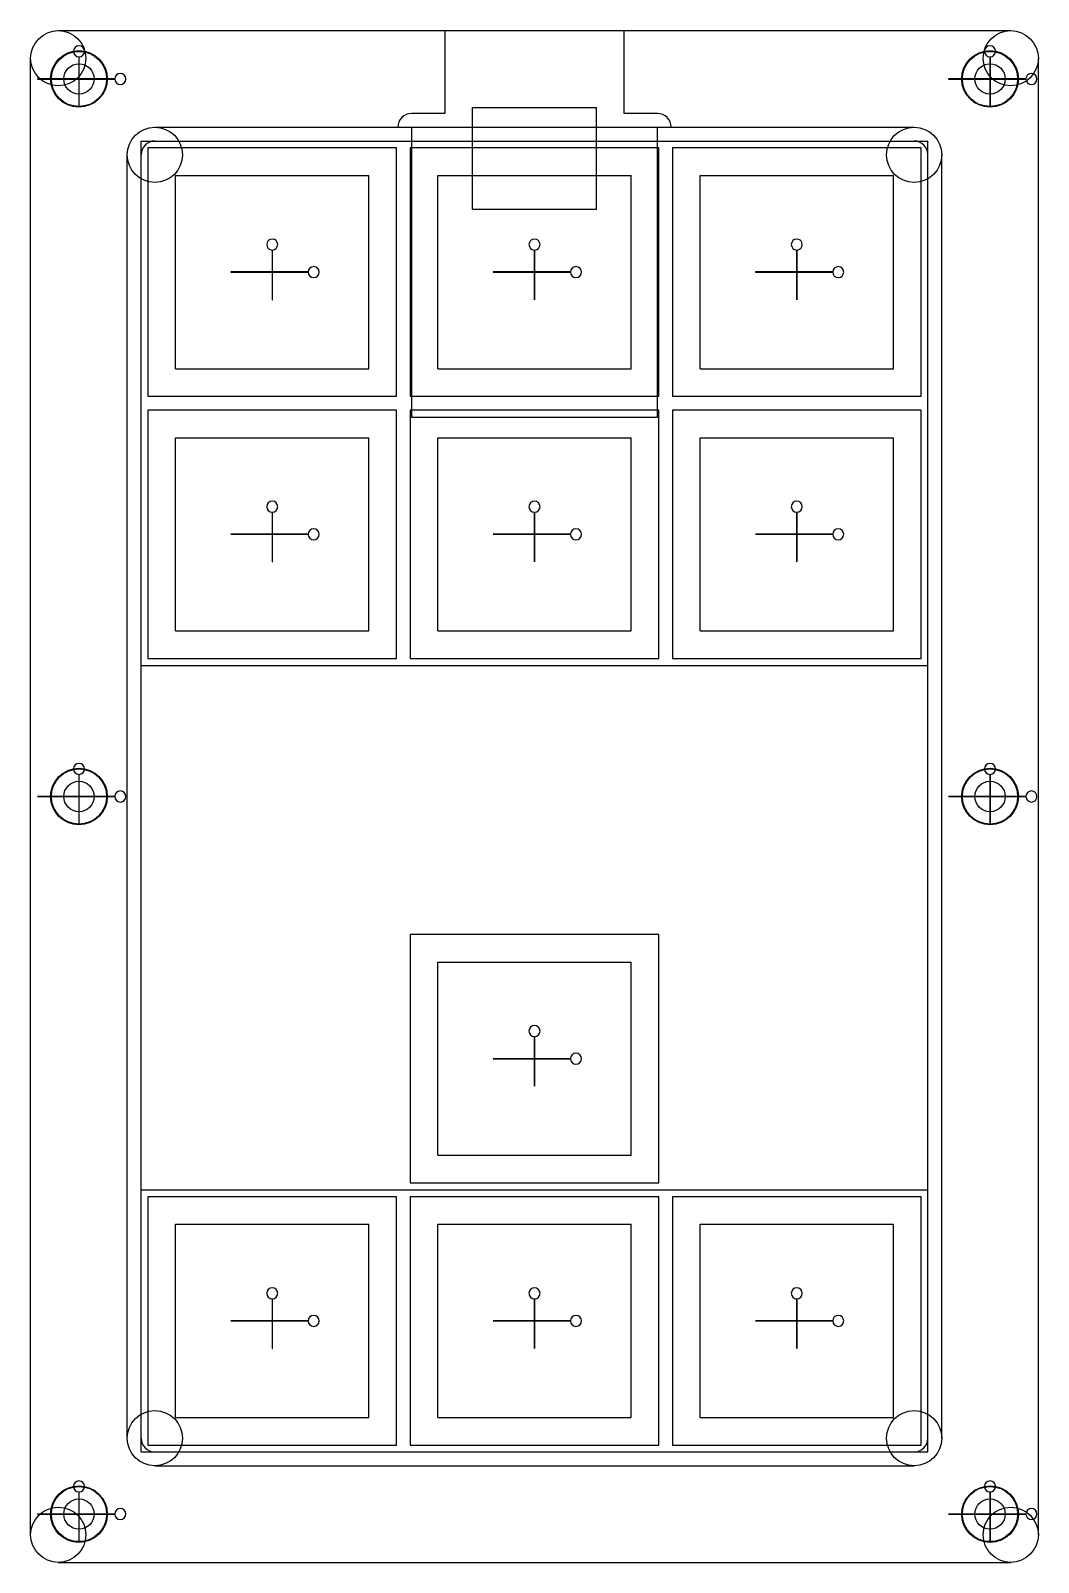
# Model space of a CAD drawing. Header units: millimetres. Extents: x 42 to 116, y -142 to -32.
import ezdxf

# ---------------------------------------------------------------- set-up
doc = ezdxf.new("R2010")
doc.units = ezdxf.units.MM

msp = doc.modelspace()

# ---------------------------------------------------------------- linework, layer by layer
for p, q in [((44.5, -31.5), (113.5, -31.5)), ((72.5, -31.5), (72.5, -37.5)), ((85.5, -37.5), (85.5, -31.5)), ((42.5, -140.5), (42.5, -33.5)), ((45.99, -33.4), (45.99, -34.99)), ((46.01, -34.99), (46.01, -33.4)), ((112, -34.99), (112, -33.4)), ((112, -33.4), (112, -34.99)), ((115.5, -140.5), (115.5, -33.5)), ((45.99, -34.99), (43, -34.99)), ((43, -34.99), (43, -35.01)), ((43, -35.01), (45.99, -35.01)), ((45.99, -35.01), (45.99, -37)), ((48.6, -34.99), (46.01, -34.99)), ((46.01, -35.01), (48.6, -35.01)), ((46.01, -37), (46.01, -35.01)), ((112, -34.99), (109, -34.99)), ((109, -34.99), (109, -35.01)), ((109, -35.01), (112, -35.01)), ((114.6, -34.99), (112, -34.99)), ((112, -35.01), (114.6, -35.01)), ((112, -37), (112, -35.01)), ((112, -35.01), (112, -37)), ((45.99, -37), (46.01, -37)), ((72.5, -37.5), (70.1, -37.5)), ((74.5, -37.08), (83.5, -37.08)), ((74.5, -44.43), (74.5, -37.08)), ((83.5, -44.43), (83.5, -37.08)), ((87.9, -37.5), (85.5, -37.5)), ((112, -37), (112, -37)), ((51.5, -38.5), (106.5, -38.5)), ((70.1, -38.5), (70.1, -59.5)), ((87.9, -59.5), (87.9, -38.5)), ((50.5, -134.5), (50.5, -39.5)), ((50.5, -39.5), (107.5, -39.5)), ((107.5, -134.5), (107.5, -39.5)), ((49.5, -133.5), (49.5, -40.5)), ((69, -40), (51, -40)), ((51, -40), (51, -58)), ((69, -58), (69, -40)), ((88, -40), (70, -40)), ((70, -40), (70, -58)), ((88, -58), (88, -40)), ((107, -40), (89, -40)), ((89, -40), (89, -58)), ((107, -58), (107, -40)), ((108.5, -133.5), (108.5, -40.5)), ((53, -42), (67, -42)), ((53, -56), (53, -42)), ((67, -56), (67, -42)), ((72, -42), (86, -42)), ((72, -56), (72, -42)), ((86, -56), (86, -42)), ((91, -42), (105, -42)), ((91, -56), (91, -42)), ((105, -56), (105, -42)), ((74.5, -44.43), (83.5, -44.43)), ((59.99, -47.4), (59.99, -48.99)), ((60.01, -48.99), (60.01, -47.4)), ((79, -48.99), (79, -47.4)), ((79, -47.4), (79, -48.99)), ((98, -48.99), (98, -47.4)), ((98, -47.4), (98, -48.99)), ((59.99, -48.99), (57, -48.99)), ((57, -48.99), (57, -49.01)), ((57, -49.01), (59.99, -49.01)), ((59.99, -49.01), (59.99, -51)), ((62.6, -48.99), (60.01, -48.99)), ((60.01, -49.01), (62.6, -49.01)), ((60.01, -51), (60.01, -49.01)), ((79, -48.99), (76, -48.99)), ((76, -48.99), (76, -49.01)), ((76, -49.01), (79, -49.01)), ((81.6, -48.99), (79, -48.99)), ((79, -49.01), (81.6, -49.01)), ((79, -51), (79, -49.01)), ((79, -49.01), (79, -51)), ((98, -48.99), (95, -48.99)), ((95, -48.99), (95, -49.01)), ((95, -49.01), (98, -49.01)), ((100.6, -48.99), (98, -48.99)), ((98, -49.01), (100.6, -49.01)), ((98, -51), (98, -49.01)), ((98, -49.01), (98, -51)), ((59.99, -51), (60.01, -51)), ((79, -51), (79, -51)), ((98, -51), (98, -51)), ((53, -56), (67, -56)), ((72, -56), (86, -56)), ((91, -56), (105, -56)), ((51, -58), (69, -58)), ((70, -58), (88, -58)), ((89, -58), (107, -58)), ((69, -59), (51, -59)), ((51, -59), (51, -77)), ((69, -77), (69, -59)), ((88, -59), (70, -59)), ((70, -59), (70, -77)), ((70.1, -59.5), (87.9, -59.5)), ((88, -77), (88, -59)), ((107, -59), (89, -59)), ((89, -59), (89, -77)), ((107, -77), (107, -59)), ((53, -61), (67, -61)), ((53, -75), (53, -61)), ((67, -75), (67, -61)), ((72, -61), (86, -61)), ((72, -75), (72, -61)), ((86, -75), (86, -61)), ((91, -61), (105, -61)), ((91, -75), (91, -61)), ((105, -75), (105, -61)), ((59.99, -66.4), (59.99, -68)), ((60.01, -68), (60.01, -66.4)), ((79, -68), (79, -66.4)), ((79, -66.4), (79, -68)), ((98, -68), (98, -66.4)), ((98, -66.4), (98, -68)), ((57, -68), (59.99, -68)), ((59.99, -68), (57, -68)), ((57, -68), (57, -68)), ((59.99, -68), (59.99, -70)), ((60.01, -68), (62.6, -68)), ((62.6, -68), (60.01, -68)), ((60.01, -70), (60.01, -68)), ((76, -68), (79, -68)), ((79, -68), (76, -68)), ((76, -68), (76, -68)), ((79, -68), (81.6, -68)), ((81.6, -68), (79, -68)), ((79, -70), (79, -68)), ((79, -68), (79, -70)), ((95, -68), (98, -68)), ((98, -68), (95, -68)), ((95, -68), (95, -68)), ((98, -68), (100.6, -68)), ((100.6, -68), (98, -68)), ((98, -70), (98, -68)), ((98, -68), (98, -70)), ((59.99, -70), (60.01, -70)), ((79, -70), (79, -70)), ((98, -70), (98, -70)), ((53, -75), (67, -75)), ((72, -75), (86, -75)), ((91, -75), (105, -75)), ((50.5, -77.5), (107.5, -77.5)), ((51, -77), (69, -77)), ((70, -77), (88, -77)), ((89, -77), (107, -77)), ((45.99, -85.4), (45.99, -87)), ((46.01, -87), (46.01, -85.4)), ((112, -87), (112, -85.4)), ((112, -85.4), (112, -87)), ((43, -87), (45.99, -87)), ((45.99, -87), (43, -87)), ((43, -87), (43, -87)), ((45.99, -87), (45.99, -89)), ((46.01, -87), (48.6, -87)), ((48.6, -87), (46.01, -87)), ((46.01, -89), (46.01, -87)), ((109, -87), (112, -87)), ((112, -87), (109, -87)), ((109, -87), (109, -87)), ((112, -87), (114.6, -87)), ((114.6, -87), (112, -87)), ((112, -89), (112, -87)), ((112, -87), (112, -89)), ((45.99, -89), (46.01, -89)), ((112, -89), (112, -89)), ((88, -97), (70, -97)), ((70, -97), (70, -115)), ((88, -115), (88, -97)), ((72, -99), (86, -99)), ((72, -113), (72, -99)), ((86, -113), (86, -99)), ((79, -106), (79, -104.4)), ((79, -104.4), (79, -106)), ((76, -106), (79, -106)), ((79, -106), (76, -106)), ((76, -106), (76, -106)), ((79, -106), (81.6, -106)), ((81.6, -106), (79, -106)), ((79, -108), (79, -106)), ((79, -106), (79, -108)), ((79, -108), (79, -108)), ((72, -113), (86, -113)), ((70, -115), (88, -115)), ((50.5, -115.5), (107.5, -115.5)), ((69, -116), (51, -116)), ((51, -116), (51, -134)), ((69, -134), (69, -116)), ((88, -116), (70, -116)), ((70, -116), (70, -134)), ((88, -134), (88, -116)), ((107, -116), (89, -116)), ((89, -116), (89, -134)), ((107, -134), (107, -116)), ((53, -118), (67, -118)), ((53, -132), (53, -118)), ((67, -132), (67, -118)), ((72, -118), (86, -118)), ((72, -132), (72, -118)), ((86, -132), (86, -118)), ((91, -118), (105, -118)), ((91, -132), (91, -118)), ((105, -132), (105, -118)), ((59.99, -123.4), (59.99, -125)), ((60.01, -125), (60.01, -123.4)), ((79, -125), (79, -123.4)), ((79, -123.4), (79, -125)), ((98, -125), (98, -123.4)), ((98, -123.4), (98, -125)), ((57, -125), (59.99, -125)), ((59.99, -125), (57, -125)), ((57, -125), (57, -125)), ((59.99, -125), (59.99, -127)), ((60.01, -125), (62.6, -125)), ((62.6, -125), (60.01, -125)), ((60.01, -127), (60.01, -125)), ((76, -125), (79, -125)), ((79, -125), (76, -125)), ((76, -125), (76, -125)), ((79, -125), (81.6, -125)), ((81.6, -125), (79, -125)), ((79, -127), (79, -125)), ((79, -125), (79, -127)), ((95, -125), (98, -125)), ((98, -125), (95, -125)), ((95, -125), (95, -125)), ((98, -125), (100.6, -125)), ((100.6, -125), (98, -125)), ((98, -127), (98, -125)), ((98, -125), (98, -127)), ((59.99, -127), (60.01, -127)), ((79, -127), (79, -127)), ((98, -127), (98, -127)), ((53, -132), (67, -132)), ((72, -132), (86, -132)), ((91, -132), (105, -132)), ((51, -134), (69, -134)), ((70, -134), (88, -134)), ((89, -134), (107, -134)), ((50.5, -134.5), (107.5, -134.5)), ((51.5, -135.5), (106.5, -135.5)), ((45.99, -137.4), (45.99, -139)), ((46.01, -139), (46.01, -137.4)), ((112, -139), (112, -137.4)), ((112, -137.4), (112, -139)), ((43, -139), (45.99, -139)), ((45.99, -139), (43, -139)), ((43, -139), (43, -139)), ((45.99, -139), (45.99, -141)), ((46.01, -139), (48.6, -139)), ((48.6, -139), (46.01, -139)), ((46.01, -141), (46.01, -139)), ((109, -139), (112, -139)), ((112, -139), (109, -139)), ((109, -139), (109, -139)), ((112, -139), (114.6, -139)), ((114.6, -139), (112, -139)), ((112, -141), (112, -139)), ((112, -139), (112, -141)), ((45.99, -141), (46.01, -141)), ((112, -141), (112, -141)), ((44.5, -142.5), (113.5, -142.5))]:
    msp.add_line(p, q)
for centre, radius in [((46, -35), 2.05), ((46, -35), 2), ((112, -35), 2.05), ((112, -35), 2), ((46, -35), 1.1), ((112, -35), 1.1), ((46, -87), 2.05), ((46, -87), 2), ((112, -87), 2.05), ((112, -87), 2), ((46, -87), 1.1), ((112, -87), 1.1), ((46, -139), 2.05), ((46, -139), 2), ((112, -139), 2.05), ((112, -139), 2), ((46, -139), 1.1), ((112, -139), 1.1)]:
    msp.add_circle(centre, radius)
for centre, radius, start, end in [((44.5, -33.5), 2, 90, 450), ((113.5, -33.5), 2, 0, 360), ((46, -33), 0.4, 270.7162, 629.2838), ((112, -33), 0.4, 270.7162, 629.2838), ((49, -35), 0.4, 180.7162, 539.2838), ((115, -35), 0.4, 180.7162, 539.2838), ((70.1, -38.5), 1, 90, 180), ((87.9, -38.5), 1, 0, 90), ((51.5, -40.5), 2, 90, 450), ((106.5, -40.5), 2, 0, 360), ((51.5, -40.5), 1, 90, 180), ((106.5, -40.5), 1, 0, 90), ((60, -47), 0.4, 270.7162, 629.2838), ((79, -47), 0.4, 270.7162, 629.2838), ((98, -47), 0.4, 270.7162, 629.2838), ((63, -49), 0.4, 180.7162, 539.2838), ((82, -49), 0.4, 180.7162, 539.2838), ((101, -49), 0.4, 180.7162, 539.2838), ((60, -66), 0.4, 270.7162, 629.2838), ((79, -66), 0.4, 270.7162, 629.2838), ((98, -66), 0.4, 270.7162, 629.2838), ((63, -68), 0.4, 180.7162, 539.2838), ((82, -68), 0.4, 180.7162, 539.2838), ((101, -68), 0.4, 180.7162, 539.2838), ((46, -85), 0.4, 270.7162, 629.2838), ((112, -85), 0.4, 270.7162, 629.2838), ((49, -87), 0.4, 180.7162, 539.2838), ((115, -87), 0.4, 180.7162, 539.2838), ((79, -104), 0.4, 270.7162, 629.2838), ((82, -106), 0.4, 180.7162, 539.2838), ((60, -123), 0.4, 270.7162, 629.2838), ((79, -123), 0.4, 270.7162, 629.2838), ((98, -123), 0.4, 270.7162, 629.2838), ((63, -125), 0.4, 180.7162, 539.2838), ((82, -125), 0.4, 180.7162, 539.2838), ((101, -125), 0.4, 180.7162, 539.2838), ((51.5, -133.5), 2, 180, 540), ((106.5, -133.5), 2, 270, 630), ((51.5, -133.5), 1, 180, 270), ((106.5, -133.5), 1, 270, 0), ((46, -137), 0.4, 270.7162, 629.2838), ((112, -137), 0.4, 270.7162, 629.2838), ((44.5, -140.5), 2, 180, 540), ((49, -139), 0.4, 180.7162, 539.2838), ((113.5, -140.5), 2, 270, 630), ((115, -139), 0.4, 180.7162, 539.2838)]:
    msp.add_arc(centre, radius, start, end)

doc.saveas('drawing.dxf')
